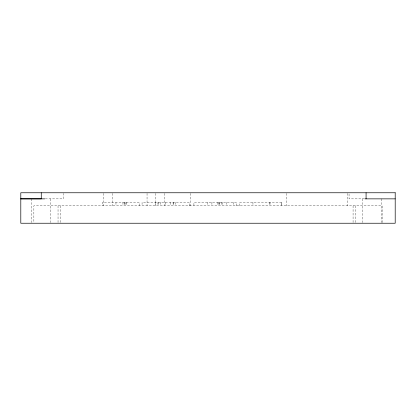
<?xml version="1.0" encoding="UTF-8"?>
<svg xmlns="http://www.w3.org/2000/svg" width="416" height="416" viewBox="0 0 416 416"><rect width="100%" height="100%" fill="white"/><g stroke="black" fill="none" stroke-linecap="round" stroke-linejoin="round"><path stroke-width="0.31" stroke-dasharray="2.08 1.56" d="M45.287 198.858L63.466 198.858L63.466 193.372M364.437 198.858L349.055 198.858L349.055 193.372M382.138 222.591L382.138 205.821L33.862 205.821L33.862 222.591M381.706 198.858L381.706 222.596M362.549 198.858L362.549 222.596M355.342 205.821L355.342 222.591M353.075 205.821L353.075 222.591M347.313 193.383L347.313 205.821M286.364 193.383L286.364 205.821M281.819 205.821L281.819 202.342L239.47 202.342L239.47 205.821M281.403 202.342L281.403 205.821M270.031 202.342L270.031 205.821M269.521 202.342L269.521 205.821M252.954 202.342L252.954 205.821M236.74 205.821L236.74 202.342L193.918 202.342L193.918 205.821M233.204 202.342L233.204 205.821M226.19 202.342L226.19 205.821M222.685 202.342L222.685 205.821M221.541 202.342L221.541 205.821M219.695 202.342L219.695 205.821M219.357 202.342L219.357 205.821M218.358 202.342L218.358 205.821M217.88 202.342L217.88 205.821M211.91 202.342L211.91 205.821M207.428 202.342L207.428 205.821M190.585 193.383L190.585 205.821M189.462 205.821L189.462 202.342L142.069 202.342L142.069 205.821M175.375 202.342L175.375 205.821M173.196 202.342L173.196 205.821M173.103 202.342L173.103 205.821M170.404 202.342L170.404 205.821M165.599 202.342L165.599 205.821M164.466 193.383L164.466 205.821M160.846 202.342L160.846 205.821M158.428 202.342L158.428 205.821M157.924 202.342L157.924 205.821M155.802 202.342L155.802 205.821M155.756 193.383L155.756 205.821M147.051 193.383L147.051 205.821M139.396 205.821L139.396 202.342L102.45 202.342L102.45 205.821M126.298 202.342L126.298 205.821M125.954 202.342L125.902 205.821M124.93 202.342L124.93 205.821M124.722 202.342L124.722 205.821M122.964 202.342L122.964 205.821M115.965 202.342L115.965 205.821M112.221 193.383L112.221 205.821M103.516 193.383L103.516 205.821M60.31 205.821L60.31 222.591M58.042 205.821L58.042 222.591M50.84 198.858L50.84 222.596M31.684 198.858L31.684 222.596"/><path stroke-width="0.62" d="M44.736 198.858L20.8 198.858L41.262 198.858L41.262 192.764M364.998 198.858L395.2 198.858M366.075 192.764L366.075 198.858M395.2 192.764L20.8 192.764L20.8 223.236L395.2 223.236L395.2 192.764"/></g></svg>
